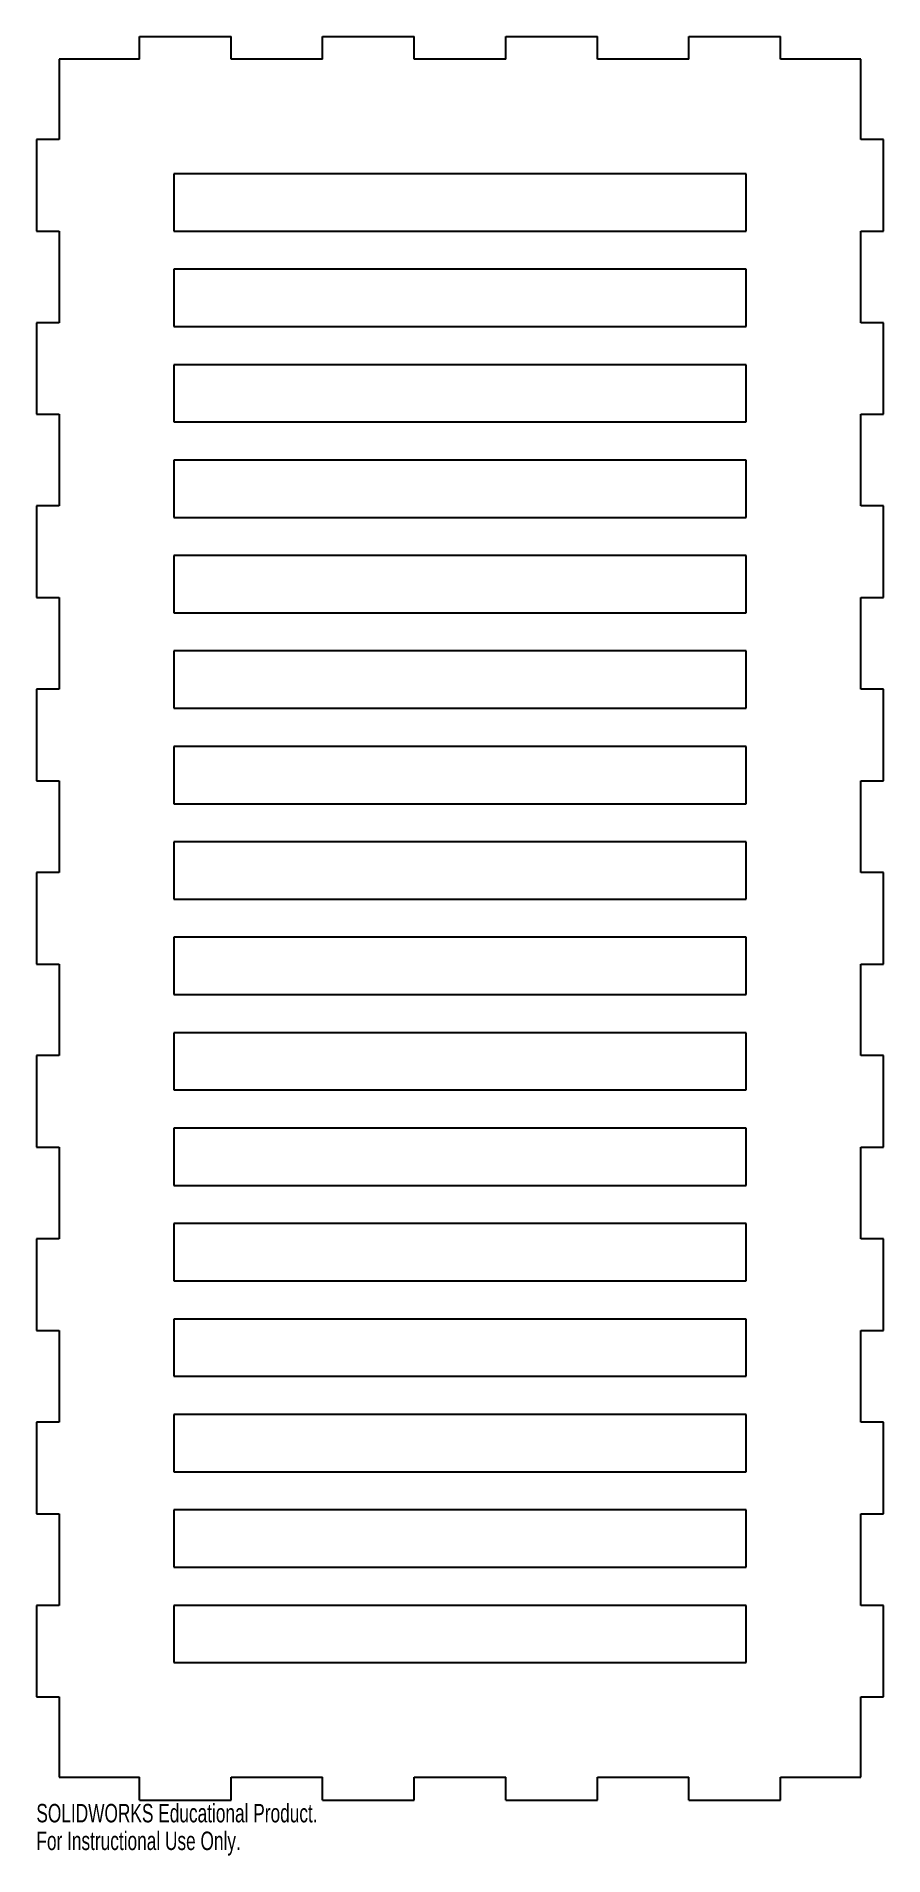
# Model space of a CAD drawing. Header units: millimetres. Extents: x -111 to 111, y -246 to 231.
import ezdxf

# ---------------------------------------------------------------- set-up
doc = ezdxf.new("R2010")
doc.units = ezdxf.units.MM
doc.styles.add('SLDTEXTSTYLE0', font='TXT', dxfattribs={"width": 0.7})

msp = doc.modelspace()

# ---------------------------------------------------------------- linework, layer by layer
at = {"color": 7, "linetype": 'Continuous', "lineweight": 25}
for p, q in [((-84, 231), (-60, 231)), ((-84, 225), (-84, 231)), ((-60, 225), (-60, 231)), ((-36, 231), (-12, 231)), ((-36, 225), (-36, 231)), ((-12, 225), (-12, 231)), ((12, 231), (36, 231)), ((12, 225), (12, 231)), ((36, 225), (36, 231)), ((60, 231), (84, 231)), ((60, 225), (60, 231)), ((84, 225), (84, 231)), ((-84, 225), (-105, 225)), ((-105, 225), (-105, 204)), ((-36, 225), (-60, 225)), ((12, 225), (-12, 225)), ((60, 225), (36, 225)), ((105, 225), (84, 225)), ((105, 204), (105, 225)), ((-105, 204), (-111, 204)), ((-111, 204), (-111, 180)), ((111, 204), (105, 204)), ((111, 180), (111, 204)), ((-75, 195), (-75, 180)), ((75, 195), (-75, 195)), ((75, 180), (75, 195)), ((-111, 180), (-105, 180)), ((-105, 180), (-105, 156)), ((-75, 180), (75, 180)), ((105, 156), (105, 180)), ((105, 180), (111, 180)), ((-75, 170), (-75, 155)), ((75, 170), (-75, 170)), ((75, 155), (75, 170)), ((-105, 156), (-111, 156)), ((-111, 156), (-111, 132)), ((-75, 155), (75, 155)), ((111, 156), (105, 156)), ((111, 132), (111, 156)), ((-75, 145), (-75, 130)), ((75, 145), (-75, 145)), ((75, 130), (75, 145)), ((-111, 132), (-105, 132)), ((-105, 132), (-105, 108)), ((-75, 130), (75, 130)), ((105, 108), (105, 132)), ((105, 132), (111, 132)), ((-75, 120), (-75, 105)), ((75, 120), (-75, 120)), ((75, 105), (75, 120)), ((-105, 108), (-111, 108)), ((-111, 108), (-111, 84)), ((-75, 105), (75, 105)), ((111, 108), (105, 108)), ((111, 84), (111, 108)), ((-75, 95), (-75, 80)), ((75, 95), (-75, 95)), ((75, 80), (75, 95)), ((-111, 84), (-105, 84)), ((-105, 84), (-105, 60)), ((105, 60), (105, 84)), ((105, 84), (111, 84)), ((-75, 80), (75, 80)), ((-75, 70), (-75, 55)), ((75, 70), (-75, 70)), ((75, 55), (75, 70)), ((-105, 60), (-111, 60)), ((-111, 60), (-111, 36)), ((111, 60), (105, 60)), ((111, 36), (111, 60)), ((-75, 55), (75, 55)), ((-75, 45), (-75, 30)), ((75, 45), (-75, 45)), ((75, 30), (75, 45)), ((-111, 36), (-105, 36)), ((-105, 36), (-105, 12)), ((105, 12), (105, 36)), ((105, 36), (111, 36)), ((-75, 30), (75, 30)), ((-75, 20), (-75, 5)), ((75, 20), (-75, 20)), ((75, 5), (75, 20)), ((-105, 12), (-111, 12)), ((-111, 12), (-111, -12)), ((111, 12), (105, 12)), ((111, -12), (111, 12)), ((-75, 5), (75, 5)), ((-75, -5), (-75, -20)), ((75, -5), (-75, -5)), ((75, -20), (75, -5)), ((-111, -12), (-105, -12)), ((-105, -12), (-105, -36)), ((105, -36), (105, -12)), ((105, -12), (111, -12)), ((-75, -20), (75, -20)), ((-75, -30), (-75, -45)), ((75, -30), (-75, -30)), ((75, -45), (75, -30)), ((-105, -36), (-111, -36)), ((-111, -36), (-111, -60)), ((111, -36), (105, -36)), ((111, -60), (111, -36)), ((-75, -45), (75, -45)), ((-75, -55), (-75, -70)), ((75, -55), (-75, -55)), ((75, -70), (75, -55)), ((-111, -60), (-105, -60)), ((-105, -60), (-105, -84)), ((105, -84), (105, -60)), ((105, -60), (111, -60)), ((-75, -70), (75, -70)), ((-75, -80), (-75, -95)), ((75, -80), (-75, -80)), ((75, -95), (75, -80)), ((-105, -84), (-111, -84)), ((-111, -84), (-111, -108)), ((111, -84), (105, -84)), ((111, -108), (111, -84)), ((-75, -95), (75, -95)), ((-111, -108), (-105, -108)), ((-105, -108), (-105, -132)), ((-75, -105), (-75, -120)), ((75, -105), (-75, -105)), ((75, -120), (75, -105)), ((105, -132), (105, -108)), ((105, -108), (111, -108)), ((-75, -120), (75, -120)), ((-105, -132), (-111, -132)), ((-111, -132), (-111, -156)), ((-75, -130), (-75, -145)), ((75, -130), (-75, -130)), ((75, -145), (75, -130)), ((111, -132), (105, -132)), ((111, -156), (111, -132)), ((-75, -145), (75, -145)), ((-111, -156), (-105, -156)), ((-105, -156), (-105, -180)), ((-75, -155), (-75, -170)), ((75, -155), (-75, -155)), ((75, -170), (75, -155)), ((105, -180), (105, -156)), ((105, -156), (111, -156)), ((-75, -170), (75, -170)), ((-105, -180), (-111, -180)), ((-111, -180), (-111, -204)), ((-75, -180), (-75, -195)), ((75, -180), (-75, -180)), ((75, -195), (75, -180)), ((111, -180), (105, -180)), ((111, -204), (111, -180)), ((-75, -195), (75, -195)), ((-111, -204), (-105, -204)), ((-105, -204), (-105, -225)), ((105, -225), (105, -204)), ((105, -204), (111, -204)), ((-105, -225), (-84, -225)), ((-84, -231), (-84, -225)), ((-60, -231), (-60, -225)), ((-60, -225), (-36, -225)), ((-36, -231), (-36, -225)), ((-12, -231), (-12, -225)), ((-12, -225), (12, -225)), ((12, -231), (12, -225)), ((36, -231), (36, -225)), ((36, -225), (60, -225)), ((60, -231), (60, -225)), ((84, -231), (84, -225)), ((84, -225), (105, -225)), ((-84, -231), (-60, -231)), ((-36, -231), (-12, -231)), ((12, -231), (36, -231)), ((60, -231), (84, -231))]:
    msp.add_line(p, q, dxfattribs=at)

# ---------------------------------------------------------------- texts
at = {"color": 7, "linetype": 'Continuous', "char_height": 4.8336, "attachment_point": 1, "style": 'SLDTEXTSTYLE0'}
for s, insert in [('SOLIDWORKS Educational Product.', (-111, -232.02)), ('For Instructional Use Only.', (-111, -239.27))]:
    msp.add_mtext(s, dxfattribs=dict(at, insert=insert))

doc.saveas('drawing.dxf')
